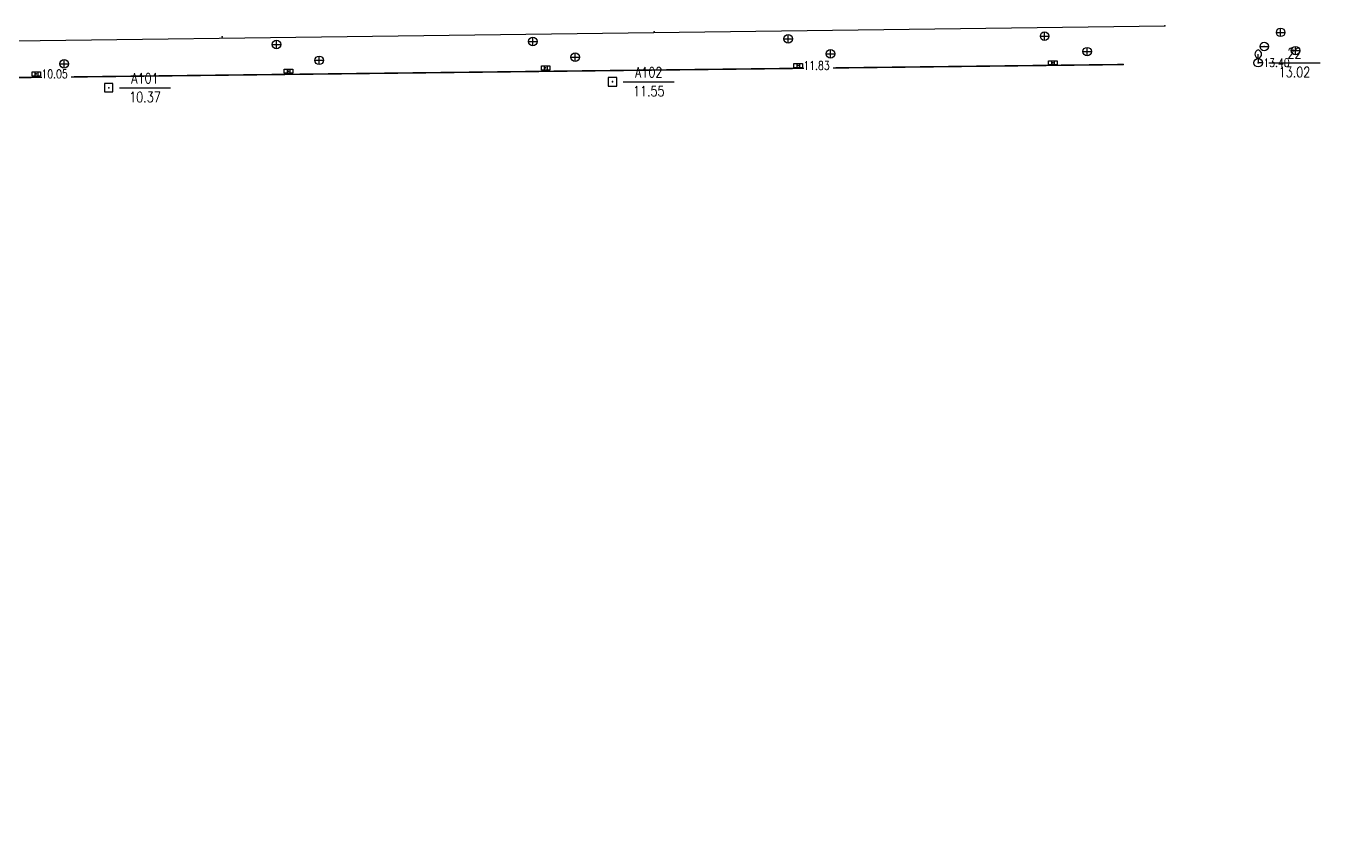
# Model space of a CAD drawing. Extents: x 871 to 1488, y 1110 to 1509.
# Drawn here: x 1331.7 to 1483.4, y 1109.8 to 1202.6 of the extents above; entities that cross this region are included whole.
import ezdxf
from ezdxf.enums import TextEntityAlignment as Align

# ---------------------------------------------------------------- set-up
doc = ezdxf.new("R2010")
doc.units = 0
doc.header["$LTSCALE"] = 0.5
doc.header["$PDSIZE"] = 0.2
doc.layers.get('0').update_dxf_attribs({"linetype": 'CONTINUOUS'})
for name, color, linetype in [('DLSS', 4, 'CONTINUOUS'), ('GCD', 1, 'CONTINUOUS'), ('GXYZ', 2, 'CONTINUOUS'), ('KZD', 1, 'CONTINUOUS'), ('ZBTZ', 3, 'CONTINUOUS'), ('ZDH', 1, 'CONTINUOUS')]:
    doc.layers.add(name, color=color, linetype=linetype)
doc.styles.add('HZ', font='rs.shx', dxfattribs={"width": 0.8, "bigfont": 'hztxt.shx'})

# ---------------------------------------------------------------- blocks, each defined once
blk = doc.blocks.new('gc143')
for p, q in [((0, 1), (0, 2)), ((0, 1), (0, 0)), ((1, 0), (0, 0))]:
    blk.add_line(p, q)
for centre, start, end in [((0.225, 2), 102.68038, 257.31962), ((-0.225, 2), 282.68038, 77.31962)]:
    blk.add_arc(centre, 1.025, start, end)
blk = doc.blocks.new('gc042')
blk.add_line((-1, 0), (1, 0))
blk.add_circle((0, 0), 1)
blk = doc.blocks.new('gc041')
for p, q in [((-1, 0.5), (1, 0.5)), ((-1, -0.5), (-1, 0.5)), ((-0.33, 0.5), (-0.33, -0.5)), ((0.33, 0.5), (0.33, -0.5)), ((1, 0.5), (1, -0.5)), ((1, -0.5), (-1, -0.5))]:
    blk.add_line(p, q)
blk = doc.blocks.new('gc043')
for p, q in [((-1, 0), (1, 0)), ((0, -1), (0, 1))]:
    blk.add_line(p, q)
blk.add_circle((0, 0), 1)
blk = doc.blocks.new('GC200')
at = {"linetype": 'Continuous', "const_width": 0.2, "flags": 128}
blk.add_lwpolyline([(-0.1, 0, 1), (0.1, 0, 1)], format="xyb", close=True, dxfattribs=at)
blk = doc.blocks.new('gc261')
blk.add_lwpolyline([(-1, -1), (1, -1), (1, 1), (-1, 1)], close=True)
blk.add_point((0, 0))
blk = doc.blocks.new('gc257')
blk.add_circle((0, 0), 1)
blk.add_point((0, 0))

msp = doc.modelspace()

# ---------------------------------------------------------------- linework, layer by layer
at = {"linetype": 'Continuous', "flags": 128}
msp.add_lwpolyline([(1237.51, 1199.67), (1465.14, 1202.64)], dxfattribs=at)
at = {"layer": 'DLSS', "linetype": 'Continuous', "const_width": 0.175, "flags": 128}
msp.add_lwpolyline([(1460.28, 1198.11), (1405.34, 1197.46), (1185.35, 1194.86), (1181.21, 1194.7), (1178.12, 1194.63), (1169.91, 1193.95), (1160.64, 1192.83), (1153.46, 1191.63), (1141.84, 1189.13), (1126.8, 1184.82), (1111.38, 1179.02), (1097.35, 1172.43), (1084.6, 1165.25), (1072.9, 1158.29), (1053.39, 1146.69), (1039.51, 1138.39), (1032.84, 1134.46), (1024.77, 1130.12), (1023.39, 1129.44), (1014.66, 1125.38), (996.71, 1118.23), (983.05, 1114.36), (961.33, 1109.88)], dxfattribs=at)
at = {"layer": 'KZD', "linetype": 'Continuous'}
for p, q in [((1342.65, 1195.39), (1348.65, 1195.39)), ((1401.68, 1196.09), (1407.68, 1196.09))]:
    msp.add_line(p, q, dxfattribs=at)
at = {"layer": 'ZDH', "linetype": 'Continuous'}
for p in [(1354.69, 1201.37, 10.55), (1405.32, 1201.95, 11.56), (1451.07, 1201.44, 12.47), (1465.14, 1202.64, 12.78), (1478.73, 1201.88, 13.1), (1361.07, 1200.45, 10.65), (1391.1, 1200.8, 11.26), (1421.03, 1201.12, 11.86), (1456.05, 1199.62, 12.53), (1476.81, 1200.22, 13.06), (1480.47, 1199.74, 13.14), (1336.18, 1198.18, 10.13), (1366.06, 1198.6, 10.73), (1396.06, 1198.96, 11.32), (1425.99, 1199.37, 11.95), (1452.04, 1198.31, 12.39), (1460.28, 1198.11, 12.57), (1476.1, 1198.32, 13.4), (1476.12, 1198.32, 13.02), (1332.92, 1197.01, 10.05), (1362.48, 1197.33, 10.63), (1392.6, 1197.71, 11.22), (1405.34, 1197.46, 11.46), (1422.2, 1197.99, 11.83), (1400.43, 1196.09, 11.55), (1400.43, 1196.09, 11.55), (1400.45, 1196.1, 11.55)]:
    msp.add_point(p, dxfattribs=at)

# ---------------------------------------------------------------- block references
at = {"layer": 'GXYZ', "linetype": 'Continuous', "xscale": 0.5, "yscale": 0.5}
for name, p in [('gc043', (1391.1, 1200.8, 11.26)), ('gc043', (1421.03, 1201.12, 11.86)), ('gc043', (1451.07, 1201.44, 12.47)), ('gc043', (1478.73, 1201.88, 13.1)), ('gc043', (1361.07, 1200.45, 10.65)), ('gc043', (1425.99, 1199.37, 11.95)), ('gc043', (1456.05, 1199.62, 12.53)), ('gc042', (1476.81, 1200.22, 13.06)), ('gc043', (1480.47, 1199.74, 13.14)), ('gc043', (1336.18, 1198.18, 10.13)), ('gc043', (1366.06, 1198.6, 10.73)), ('gc043', (1396.06, 1198.96, 11.32)), ('gc041', (1422.2, 1197.99, 11.83)), ('gc041', (1452.04, 1198.31, 12.39)), ('gc041', (1332.92, 1197.01, 10.05)), ('gc041', (1362.48, 1197.33, 10.63)), ('gc041', (1392.6, 1197.71, 11.22))]:
    msp.add_blockref(name, p, dxfattribs=at)
at = {"layer": 'KZD', "linetype": 'Continuous', "xscale": 0.5, "yscale": 0.5}
for p in [(1400.43, 1196.09, 11.55), (1341.4, 1195.39, 10.37)]:
    msp.add_blockref('gc261', p, dxfattribs=at)
at = {"layer": 'ZBTZ', "linetype": 'Continuous', "xscale": 0.5, "yscale": 0.5}
msp.add_blockref('gc143', (1476.1, 1198.32, 13.4), dxfattribs=at)

# ---------------------------------------------------------------- texts
at = {"layer": 'KZD', "linetype": 'Continuous', "style": 'HZ', "width": 0.8}
for s, p in [('A101', (1345.65, 1196.49)), ('A102', (1404.68, 1197.19)), ('11.55', (1404.68, 1194.99)), ('10.37', (1345.65, 1194.29))]:
    msp.add_text(s, height=1.2, dxfattribs=at).set_placement(p, align=Align.MIDDLE)

# ---------------------------------------------------------------- next in the draw order: wipeouts: each hides what was drawn before it
at = {"linetype": 'Continuous'}
for points in [[(1422.88, 1197.34), (1426.26, 1197.34), (1426.26, 1198.64), (1422.88, 1198.64)], [(1476.78, 1197.67), (1480.17, 1197.67), (1480.17, 1198.97), (1476.78, 1198.97)], [(1333.6, 1196.36), (1336.98, 1196.36), (1336.98, 1197.66), (1333.6, 1197.66)]]:
    msp.add_wipeout(points, dxfattribs=at)

# ---------------------------------------------------------------- next in the draw order: wipeouts: each hides what was drawn before it
for points in [[(1422.88, 1197.34), (1426.26, 1197.34), (1426.26, 1198.64), (1422.88, 1198.64)], [(1476.78, 1197.67), (1480.17, 1197.67), (1480.17, 1198.97), (1476.78, 1198.97)], [(1333.6, 1196.36), (1336.98, 1196.36), (1336.98, 1197.66), (1333.6, 1197.66)]]:
    msp.add_wipeout(points, dxfattribs=at)

# ---------------------------------------------------------------- next in the draw order: wipeouts: each hides what was drawn before it
for points in [[(1422.88, 1197.34), (1426.26, 1197.34), (1426.26, 1198.64), (1422.88, 1198.64)], [(1476.78, 1197.67), (1480.17, 1197.67), (1480.17, 1198.97), (1476.78, 1198.97)], [(1333.6, 1196.36), (1336.98, 1196.36), (1336.98, 1197.66), (1333.6, 1197.66)]]:
    msp.add_wipeout(points, dxfattribs=at)

# ---------------------------------------------------------------- next in the draw order: linework, layer by layer
at = {"layer": 'KZD', "linetype": 'Continuous'}
msp.add_line((1477.35, 1198.32), (1483.35, 1198.32), dxfattribs=at)

# ---------------------------------------------------------------- next in the draw order: block references
at = {"layer": 'GCD', "linetype": 'Continuous'}
ref = msp.add_blockref('GC200', (1422.2, 1197.99, 11.83), dxfattribs=dict(at, xscale=0.5, yscale=0.5, zscale=0.5))
ref.add_attrib('height', '11.83', dxfattribs={"linetype": 'Continuous', "height": 1, "style": 'HZ', "width": 0.8}).set_placement((1422.8, 1197.99, 11.83), align=Align.MIDDLE_LEFT)
ref = msp.add_blockref('GC200', (1476.1, 1198.32, 13.4), dxfattribs=dict(at, xscale=0.5, yscale=0.5, zscale=0.5))
ref.add_attrib('height', '13.40', dxfattribs={"linetype": 'Continuous', "height": 1, "style": 'HZ', "width": 0.8}).set_placement((1476.7, 1198.32, 13.4), align=Align.MIDDLE_LEFT)
ref = msp.add_blockref('GC200', (1332.92, 1197.01, 10.05), dxfattribs=dict(at, xscale=0.5, yscale=0.5, zscale=0.5))
ref.add_attrib('height', '10.05', dxfattribs={"linetype": 'Continuous', "height": 1, "style": 'HZ', "width": 0.8}).set_placement((1333.52, 1197.01, 10.05), align=Align.MIDDLE_LEFT)
at = {"layer": 'KZD', "linetype": 'Continuous', "xscale": 0.5, "yscale": 0.5}
msp.add_blockref('gc257', (1476.1, 1198.32, 13.02), dxfattribs=at)

# ---------------------------------------------------------------- next in the draw order: texts
at = {"layer": 'KZD', "linetype": 'Continuous', "style": 'HZ', "width": 0.8}
for s, p in [('22', (1480.35, 1199.42)), ('13.02', (1480.35, 1197.22))]:
    msp.add_text(s, height=1.2, dxfattribs=at).set_placement(p, align=Align.MIDDLE)

doc.saveas('drawing.dxf')
